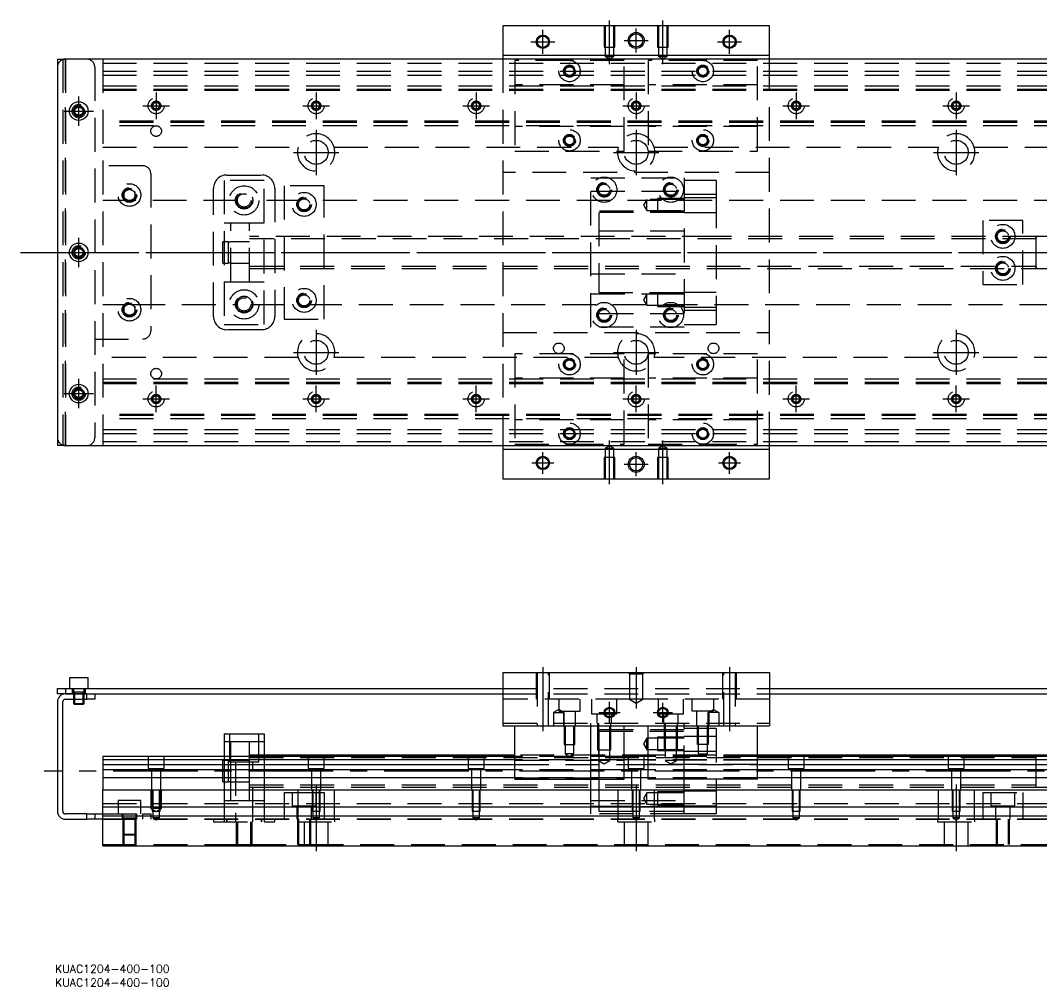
# Model space of a CAD drawing. Extents: x -14 to 616, y -275 to 87.
# Drawn here: x -13.9 to 369, y -275.4 to 87 of the extents above; entities that cross this region are included whole.
import ezdxf

# ---------------------------------------------------------------- set-up
doc = ezdxf.new("R2010")
doc.units = 0
doc.linetypes.add('CENTER', pattern=[50.8, 31.75, -6.35, 6.35, -6.35])
doc.linetypes.add('DASHED', pattern=[19.05, 12.7, -6.35])
doc.layers.get('0').update_dxf_attribs({"linetype": 'CONTINUOUS'})
doc.layers.add('CENTER', color=1, linetype='CENTER')
doc.styles.get("Standard").update_dxf_attribs({"font": 'txt.shx', "height": 3, "bigfont": 'bigfont.shx'})

# ---------------------------------------------------------------- blocks, each defined once
blk = doc.blocks.new('*U2')
at = {"color": 7, "linetype": 'CONTINUOUS'}
blk.add_text('KUAC1204-400-100', height=3, dxfattribs=at).set_placement((-0.89, -270.25))
blk = doc.blocks.new('*U3')
at = {"color": 7, "linetype": 'CONTINUOUS'}
blk.add_text('KUAC1204-400-100', height=3, dxfattribs=at).set_placement((-0.89, -275.4))

msp = doc.modelspace()

# ---------------------------------------------------------------- linework, layer by layer
at = {"color": 7, "linetype": 'CONTINUOUS'}
for p, q in [((267, 85), (167, 85)), ((167, 85), (167, 74)), ((267, 74), (267, 85)), ((167, 74), (267, 74)), ((167, 74), (167, 72.5)), ((267, 72.5), (267, 74)), ((0, 72.5), (0, -72.5)), ((0, 72.5), (3, 72.5)), ((431, 72.5), (3, 72.5)), ((6.5, 53.866026), (8, 54.73205)), ((6.5, 52.133974), (6.5, 53.866026)), ((8, 54.73205), (9.5, 53.866026)), ((9.5, 53.866026), (9.5, 52.133974)), ((8, 51.26795), (6.5, 52.133974)), ((9.5, 52.133974), (8, 51.26795)), ((367, -6.000006), (367, 6.000006)), ((6.5, 0.866026), (8, 1.73205)), ((6.5, -0.866026), (6.5, 0.866026)), ((8, 1.73205), (9.5, 0.866026)), ((9.5, 0.866026), (9.5, -0.866026)), ((8, -1.73205), (6.5, -0.866026)), ((9.5, -0.866026), (8, -1.73205)), ((6.5, -52.133974), (8, -51.26795)), ((6.5, -53.866026), (6.5, -52.133974)), ((8, -51.26795), (9.5, -52.133974)), ((9.5, -52.133974), (9.5, -53.866026)), ((8, -54.73205), (6.5, -53.866026)), ((9.5, -53.866026), (8, -54.73205)), ((3, -72.5), (0, -72.5)), ((3, -72.5), (431, -72.5)), ((167, -72.5), (167, -85)), ((267, -85), (267, -72.5)), ((267, -74), (167, -74)), ((167, -85), (267, -85)), ((11.5, -159.63), (4.5, -159.63)), ((4.5, -159.63), (4.5, -163.63)), ((11.5, -163.63), (11.5, -159.63)), ((167, -157.63), (267, -157.63)), ((167, -157.63), (167, -177.63)), ((267, -157.63), (267, -177.63)), ((0, -165.63), (0, -163.63)), ((0, -163.63), (3, -163.63)), ((3, -163.63), (3, -165.63)), ((3, -163.63), (167, -163.63)), ((267, -163.63), (431, -163.63)), ((3, -165.63), (0, -165.63)), ((3, -165.63), (11, -165.63)), ((11, -165.63), (3, -165.63)), ((3, -167.63), (11, -167.63)), ((6, -167.63), (6, -169.28)), ((6.35, -167.63), (6.35, -169.63)), ((9.65, -169.63), (9.65, -167.63)), ((10, -169.28), (10, -167.63)), ((11, -165.63), (167, -165.63)), ((11, -167.63), (11, -165.63)), ((14, -167.63), (11, -167.63)), ((14, -165.63), (14, -167.63)), ((267, -165.63), (423, -165.63)), ((0, -168.63), (0, -209.63)), ((2, -209.63), (2, -168.63)), ((6, -169.28), (10, -169.28)), ((6, -169.28), (6.35, -169.63)), ((9.65, -169.63), (6.35, -169.63)), ((9.65, -169.63), (10, -169.28)), ((167, -177.63), (267, -177.63)), ((171.5, -197.63), (171.5, -177.63)), ((212.5, -197.63), (212.5, -177.63)), ((221.5, -197.63), (221.5, -177.63)), ((262.5, -197.63), (262.5, -177.63)), ((62.5, -180.63), (62.5, -189.13)), ((62.5, -180.63), (77.5, -180.63)), ((77.5, -180.63), (77.5, -189.13)), ((171.5, -189.13), (17, -189.13)), ((17, -189.13), (17, -190.382272)), ((17, -190.382272), (17, -192.15668)), ((171.5, -190.382272), (17, -190.382272)), ((171.5, -188.63), (77.5, -188.63)), ((221.5, -189.13), (212.5, -189.13)), ((221.5, -190.382272), (212.5, -190.382272)), ((367, -188.63), (262.5, -188.63)), ((417, -189.13), (262.5, -189.13)), ((417, -190.382272), (262.5, -190.382272)), ((367, -188.63), (366.995, -188.63)), ((367, -189.13), (367, -188.629994)), ((367.005, -188.63), (367, -188.63)), ((372, -188.63), (367, -188.63)), ((17, -192.15668), (171.5, -192.15668)), ((17, -192.15668), (17, -194.053076)), ((17, -194.053076), (17, -197.107372)), ((171.5, -194.053076), (17, -194.053076)), ((212.5, -192.15668), (221.5, -192.15668)), ((221.5, -194.053076), (212.5, -194.053076)), ((262.5, -192.15668), (417, -192.15668)), ((417, -194.053076), (262.5, -194.053076)), ((171.5, -197.107372), (17, -197.107372)), ((17, -197.107372), (17, -201.63)), ((171.5, -197.63), (212.5, -197.63)), ((221.5, -197.107372), (212.5, -197.107372)), ((262.5, -197.63), (221.5, -197.63)), ((417, -197.107372), (262.5, -197.107372)), ((17, -201.63), (417, -201.63)), ((17, -207.93), (17, -201.63)), ((17, -207.93), (417, -207.93)), ((17, -211.33), (17, -207.93)), ((11, -210.63), (3, -210.63)), ((3, -212.63), (11, -212.63)), ((11, -212.63), (11, -210.63)), ((11, -210.63), (14, -210.63)), ((14, -212.63), (11, -212.63)), ((14, -210.63), (14, -212.63)), ((14, -210.63), (17, -210.63)), ((17, -212.63), (14, -212.63)), ((17, -211.33), (417, -211.33)), ((17, -222.63), (17, -211.33)), ((17, -222.63), (417, -222.63))]:
    msp.add_line(p, q, dxfattribs=at)
at = {"color": 3, "linetype": 'DASHED'}
for p, q in [((205.000006, 85), (205.000006, 77)), ((205.35, 85), (205.35, 77)), ((208.65, 77), (208.65, 85)), ((208.999994, 77), (208.999994, 85)), ((225.000006, 85), (225.000006, 77)), ((225.35, 85), (225.35, 77)), ((228.65, 77), (228.65, 85)), ((228.999994, 77), (228.999994, 85)), ((205.000006, 77), (208.999994, 77)), ((205.35, 77), (205.35, 73.5)), ((208.65, 73.5), (208.65, 77)), ((225.000006, 77), (228.999994, 77)), ((225.35, 77), (225.35, 73.5)), ((228.65, 73.5), (228.65, 77)), ((208.65, 73.5), (205.35, 73.5)), ((205.35, 73.5), (207, 72.547372)), ((207, 72.547372), (208.65, 73.5)), ((228.65, 73.5), (225.35, 73.5)), ((225.35, 73.5), (227, 72.547372)), ((227, 72.547372), (228.65, 73.5)), ((2, 72.5), (2, -72.5)), ((3, 72.5), (3, -72.5)), ((3, -72.5), (3, 72.5)), ((3, 72.5), (3, -72.5)), ((3, -72.5), (3, 72.5)), ((14, 69.5), (14, -69.5)), ((17, 72.5), (17, -72.5)), ((17, 71), (417, 71)), ((167, 72.5), (167, -72.5)), ((171.5, 72), (171.5, 38)), ((192, 72), (171.5, 72)), ((212.5, 72), (192, 72)), ((212.5, 38), (212.5, 72)), ((242, 72), (221.5, 72)), ((221.5, 72), (221.5, 38)), ((262.5, 72), (242, 72)), ((262.5, 38), (262.5, 72)), ((267, -72.5), (267, 72.5)), ((17, 68), (417, 68)), ((17, 66.5), (417, 66.5)), ((17, 62.5), (417, 62.5)), ((212.5, 62.8), (171.5, 62.8)), ((262.5, 62.8), (221.5, 62.8)), ((17, 61.247728), (417, 61.247728)), ((17, 61.1147), (417, 61.1147)), ((17, 61.1), (417, 61.1)), ((17, 60.8), (417, 60.8)), ((6, 53), (6.030168, 53.346066)), ((417, 49.2), (17, 49.2)), ((417, 48.9), (17, 48.9)), ((417, 48.8853), (17, 48.8853)), ((417, 48.752272), (17, 48.752272)), ((417, 47.5), (17, 47.5)), ((212.5, 47.2), (171.5, 47.2)), ((262.5, 47.2), (221.5, 47.2)), ((17, 39.5), (90.291796, 39.5)), ((103.708204, 39.5), (210.291796, 39.5)), ((223.708204, 39.5), (330.291796, 39.5)), ((343.708204, 39.5), (417, 39.5)), ((171.5, 38), (212.5, 38)), ((221.5, 38), (262.5, 38)), ((32, 32.5), (14, 32.5)), ((35, 29.5), (35, -29.5)), ((77.5, 27), (62.5, 27)), ((62.5, 27), (62.5, -27)), ((63.5, 29), (76.5, 29)), ((77.5, -27), (77.5, 27)), ((267, 30), (167, 30)), ((200, 28), (235, 28)), ((200, -28), (200, 28)), ((235, 28), (235, -28)), ((247, 27), (235, 27)), ((247, 27), (247, 21.748564)), ((25, 22.6547), (27, 23.809402)), ((27, 23.809402), (29, 22.6547)), ((58.5, -24), (58.5, 24)), ((81.5, 24), (81.5, -24)), ((100, 25), (85, 25)), ((85, 25), (85, -25)), ((100, -25), (100, 25)), ((200, 23), (235, 23)), ((26.359688, 19.5), (17, 19.5)), ((25, 20.3453), (25, 22.6547)), ((27, 19.190598), (25, 20.3453)), ((29, 20.3453), (27, 19.190598)), ((67.5, 19.5), (27.640312, 19.5)), ((29, 22.6547), (29, 20.3453)), ((29.483582, 21.786038), (29.5, 21.5)), ((91.030306, 19.5), (72.5, 19.5)), ((417, 19.5), (93.969694, 19.5)), ((221, 19.85352), (219.787564, 17.75352)), ((221, 15.65352), (221, 19.85352)), ((235, 19.85352), (221, 19.85352)), ((225, 20.253516), (225, 15.253526)), ((235, 20.253516), (225, 20.253516)), ((247, 21.748564), (235, 21.748564)), ((247, 20.50352), (235, 20.50352)), ((247, 21.748564), (247, -21.748564)), ((235, 15.5), (200, 15.5)), ((219.787564, 17.75352), (221, 15.65352)), ((221, 15.65352), (235, 15.65352)), ((203, 15), (203, -15)), ((235, 15), (203, 15)), ((225, 15.253526), (235, 15.253526)), ((235, 15.00352), (247, 15.00352)), ((362, 12), (347, 12)), ((347, 12), (347, -12)), ((362, -12), (362, 12)), ((65, 11), (62.5, 11)), ((65, -11), (65, 11)), ((72, 11), (65, 11)), ((72, 11), (65, 11)), ((72, -11), (72, 11)), ((77.5, 11), (72, 11)), ((235, 8), (200, 8)), ((62, 0), (62, 4)), ((64.1, 4), (62, 4)), ((64.1, 0), (64.1, 4)), ((72, 4), (65, 4)), ((72, 4), (65, 4)), ((247, 6), (72, 6)), ((367, 5.125), (72, 5.125)), ((367.005, 6), (247, 6)), ((372, 6), (366.995, 6)), ((367, -5.999164), (367, 6)), ((367, 6), (367, 5.325218)), ((6, 0), (6.023172, 0.30356)), ((62, -4), (62, 0)), ((65, 3.8), (64.1, 3.8)), ((64.1, -4), (64.1, 0)), ((64.1, -3.8), (65, -3.8)), ((62, -4), (64.1, -4)), ((65, -4), (72, -4)), ((65, -4), (72, -4)), ((72, -5.125), (367, -5.125)), ((72, -6), (247, -6)), ((247, -6), (367.005, -6)), ((366.995, -6), (372, -6)), ((367, -5.326228), (367, -6)), ((367, -6), (367, -5.999164)), ((62.5, -11), (65, -11)), ((65, -11), (72, -11)), ((65, -11), (72, -11)), ((72, -11), (77.5, -11)), ((200, -8), (235, -8)), ((203, -15), (235, -15)), ((225, -15.253526), (225, -20.253516)), ((235, -15.253526), (225, -15.253526)), ((247, -15.00352), (235, -15.00352)), ((347, -12), (362, -12)), ((200, -15.5), (235, -15.5)), ((221, -15.65352), (219.787564, -17.75352)), ((219.787564, -17.75352), (221, -19.85352)), ((221, -19.85352), (221, -15.65352)), ((225, -15.65352), (221, -15.65352)), ((235, -15.65352), (225, -15.65352)), ((17, -19.5), (26.359688, -19.5)), ((24.5, -21.5), (24.534018, -21.088984)), ((25, -20.3453), (27, -19.190598)), ((25, -22.6547), (25, -20.3453)), ((27, -23.809402), (25, -22.6547)), ((27, -19.190598), (29, -20.3453)), ((29, -22.6547), (27, -23.809402)), ((27.640312, -19.5), (67.5, -19.5)), ((29, -20.3453), (29, -22.6547)), ((72.5, -19.5), (91.030306, -19.5)), ((93.969694, -19.5), (417, -19.5)), ((221, -19.85352), (225, -19.85352)), ((225, -19.85352), (235, -19.85352)), ((225, -20.253516), (235, -20.253516)), ((235, -20.50352), (247, -20.50352)), ((247, -21.748564), (235, -21.748564)), ((247, -21.748564), (247, -27)), ((85, -25), (100, -25)), ((235, -23), (200, -23)), ((62.5, -27), (77.5, -27)), ((76.5, -29), (63.5, -29)), ((167, -30), (267, -30)), ((235, -28), (200, -28)), ((235, -27), (247, -27)), ((14, -32.5), (32, -32.5)), ((171.5, -38), (171.5, -72)), ((212.5, -38), (171.5, -38)), ((212.5, -72), (212.5, -38)), ((221.5, -38), (221.5, -72)), ((262.5, -38), (221.5, -38)), ((262.5, -72), (262.5, -38)), ((90.291796, -39.5), (17, -39.5)), ((210.291796, -39.5), (103.708204, -39.5)), ((330.291796, -39.5), (223.708204, -39.5)), ((417, -39.5), (343.708204, -39.5)), ((17, -47.5), (417, -47.5)), ((17, -48.752272), (417, -48.752272)), ((17, -48.8853), (417, -48.8853)), ((17, -48.9), (417, -48.9)), ((17, -49.2), (417, -49.2)), ((212.5, -47.2), (171.5, -47.2)), ((262.5, -47.2), (221.5, -47.2)), ((6, -53), (6.030168, -52.653934)), ((417, -60.8), (17, -60.8)), ((417, -61.1), (17, -61.1)), ((417, -61.1147), (17, -61.1147)), ((417, -61.247728), (17, -61.247728)), ((417, -62.5), (17, -62.5)), ((212.5, -62.8), (171.5, -62.8)), ((262.5, -62.8), (221.5, -62.8)), ((17, -66.5), (417, -66.5)), ((17, -68), (417, -68)), ((17, -71), (417, -71)), ((171.5, -72), (192, -72)), ((192, -72), (212.5, -72)), ((207, -72.547372), (205.35, -73.5)), ((208.65, -73.5), (207, -72.547372)), ((221.5, -72), (242, -72)), ((227, -72.547372), (225.35, -73.5)), ((228.65, -73.5), (227, -72.547372)), ((242, -72), (262.5, -72)), ((205.35, -73.5), (207, -73.5)), ((205.35, -73.5), (205.35, -77)), ((207, -73.5), (208.65, -73.5)), ((208.65, -77), (208.65, -73.5)), ((225.35, -73.5), (227, -73.5)), ((225.35, -73.5), (225.35, -77)), ((227, -73.5), (228.65, -73.5)), ((228.65, -77), (228.65, -73.5)), ((208.999994, -77), (205.000006, -77)), ((205.000006, -77), (205.000006, -85)), ((205.35, -77), (205.35, -85)), ((208.65, -85), (208.65, -77)), ((208.999994, -85), (208.999994, -77)), ((228.999994, -77), (225.000006, -77)), ((225.000006, -77), (225.000006, -85)), ((225.35, -77), (225.35, -85)), ((228.65, -85), (228.65, -77)), ((228.999994, -85), (228.999994, -77)), ((179.500006, -157.63), (179.500006, -167.63)), ((179.9, -157.63), (179.9, -177.63)), ((184.1, -177.63), (184.1, -157.63)), ((184.499994, -167.63), (184.499994, -157.63)), ((214.5, -158.13), (214, -157.63)), ((214.5, -158.13), (214.5, -167.63)), ((214.5, -158.13), (219.5, -158.13)), ((219.5, -158.13), (220, -157.63)), ((219.5, -167.63), (219.5, -158.13)), ((249.500006, -167.63), (249.500006, -157.63)), ((249.9, -177.63), (249.9, -157.63)), ((254.1, -157.63), (254.1, -177.63)), ((254.499994, -157.63), (254.499994, -167.63)), ((5.5, -163.63), (5.5, -165.63)), ((6, -163.63), (6, -167.63)), ((10, -167.63), (10, -163.63)), ((10.5, -165.63), (10.5, -163.63)), ((167, -163.63), (267, -163.63)), ((10, -165.03), (6, -165.03)), ((6.35, -165.03), (6.35, -167.63)), ((9.65, -167.63), (9.65, -165.03)), ((167, -165.63), (267, -165.63)), ((214.5, -167.63), (167, -167.63)), ((188, -167.63), (188, -172.13)), ((196, -172.13), (196, -167.63)), ((200.25, -167.63), (200.25, -173.13)), ((209.75, -173.13), (209.75, -167.63)), ((219.5, -167.63), (214.5, -167.63)), ((214.5, -167.63), (217, -169.073376)), ((217, -169.073376), (219.5, -167.63)), ((267, -167.63), (219.5, -167.63)), ((225.25, -167.63), (225.25, -173.13)), ((234.75, -173.13), (234.75, -167.63)), ((238, -172.13), (238, -167.63)), ((246, -167.63), (246, -172.13)), ((188, -171.4753), (186, -172.63)), ((190, -172.63), (188, -171.4753)), ((188, -172.13), (196, -172.13)), ((189.75, -172.13), (189.75, -177.63)), ((194.25, -177.63), (194.25, -172.13)), ((246, -172.13), (238, -172.13)), ((239.75, -177.63), (239.75, -172.13)), ((244, -172.63), (246, -171.4753)), ((244.25, -172.13), (244.25, -177.63)), ((246, -171.4753), (248, -172.63)), ((186, -172.63), (190, -172.63)), ((186, -172.63), (186, -177.63)), ((190, -177.63), (190, -172.63)), ((200.25, -173.13), (209.75, -173.13)), ((202.25, -173.13), (202.25, -176.63)), ((207.75, -176.63), (207.75, -173.13)), ((225.25, -173.13), (234.75, -173.13)), ((227.25, -173.13), (227.25, -176.63)), ((232.75, -176.63), (232.75, -173.13)), ((248, -172.63), (244, -172.63)), ((244, -177.63), (244, -172.63)), ((248, -172.63), (248, -177.63)), ((167, -176.63), (267, -176.63)), ((190.000006, -177.63), (190.000006, -184.63)), ((190.35, -177.63), (190.35, -184.63)), ((193.65, -184.63), (193.65, -177.63)), ((193.999994, -184.63), (193.999994, -177.63)), ((200, -177.63), (200, -176.63)), ((200, -189.13), (200, -177.63)), ((235, -179.13), (200, -179.13)), ((202.500006, -176.63), (202.500006, -186.63)), ((202.9, -176.63), (202.9, -190.63)), ((203, -179.63), (203, -186.63)), ((203, -179.63), (235, -179.63)), ((207.1, -190.63), (207.1, -176.63)), ((207.499994, -186.63), (207.499994, -176.63)), ((227.500006, -176.63), (227.500006, -186.63)), ((227.9, -176.63), (227.9, -190.63)), ((232.1, -190.63), (232.1, -176.63)), ((232.499994, -186.63), (232.499994, -176.63)), ((235, -177.63), (235, -176.63)), ((235, -197.63), (235, -177.63)), ((240.000006, -178.63), (235, -178.63)), ((240.000006, -184.63), (240.000006, -177.63)), ((243.999994, -178.63), (240.000006, -178.63)), ((240.35, -184.63), (240.35, -177.63)), ((243.65, -177.63), (243.65, -184.63)), ((243.999994, -177.63), (243.999994, -184.63)), ((247, -178.63), (243.999994, -178.63)), ((247, -178.63), (247, -197.63)), ((65, -183.63), (62.5, -183.63)), ((64.5, -180.63), (64.5, -191.13)), ((65, -189.13), (65, -183.63)), ((72, -183.63), (65, -183.63)), ((72, -189.13), (72, -183.63)), ((77.5, -183.63), (72, -183.63)), ((75.5, -191.13), (75.5, -180.63)), ((221, -182.28), (219.787564, -184.38)), ((221, -186.48), (221, -182.28)), ((225, -182.28), (221, -182.28)), ((225, -181.880006), (225, -186.879994)), ((227.500006, -181.880006), (225, -181.880006)), ((235, -182.28), (225, -182.28)), ((232.499994, -181.880006), (227.500006, -181.880006)), ((235, -181.880006), (232.499994, -181.880006)), ((247, -181.63), (235, -181.63)), ((190.000006, -184.63), (193.999994, -184.63)), ((190.35, -184.63), (190.35, -188.13)), ((193.65, -188.13), (193.65, -184.63)), ((202.500006, -186.63), (207.499994, -186.63)), ((203, -186.63), (203, -189.13)), ((219.787564, -184.38), (221, -186.48)), ((221, -186.48), (225, -186.48)), ((225, -186.48), (235, -186.48)), ((225, -186.879994), (235, -186.879994)), ((227.500006, -186.63), (232.499994, -186.63)), ((235, -187.13), (247, -187.13)), ((243.999994, -184.63), (240.000006, -184.63)), ((240.35, -188.13), (240.35, -184.63)), ((243.65, -184.63), (243.65, -188.13)), ((34, -189.13), (34, -193.63)), ((40, -193.63), (40, -189.13)), ((62, -198.63), (62, -190.63)), ((62.5, -190.63), (62, -190.63)), ((62.5, -189.13), (62.5, -201.63)), ((64.1, -190.63), (62.5, -190.63)), ((64.1, -198.63), (64.1, -190.63)), ((65, -190.83), (64.1, -190.83)), ((64.5, -191.13), (75.5, -191.13)), ((65, -194.63), (65, -189.13)), ((72, -190.63), (65, -190.63)), ((66.75, -191.13), (66.75, -213.63)), ((77.5, -188.63), (72, -188.63)), ((72, -194.63), (72, -189.13)), ((72, -189.505), (367, -189.505)), ((73.25, -213.63), (73.25, -191.13)), ((77.5, -189.13), (77.5, -201.63)), ((94, -189.13), (94, -193.63)), ((100, -193.63), (100, -189.13)), ((154, -189.13), (154, -193.63)), ((160, -193.63), (160, -189.13)), ((262.5, -188.63), (171.5, -188.63)), ((212.5, -189.13), (171.5, -189.13)), ((212.5, -190.382272), (171.5, -190.382272)), ((171.5, -190.427056), (212.5, -190.427056)), ((193.65, -188.13), (190.35, -188.13)), ((190.35, -188.13), (192, -189.082628)), ((192, -189.082628), (193.65, -188.13)), ((200, -197.63), (200, -189.13)), ((207.1, -190.63), (202.9, -190.63)), ((202.9, -190.63), (205, -191.842436)), ((203, -189.13), (203, -197.63)), ((205, -191.842436), (207.1, -190.63)), ((247, -188.630006), (212.5, -188.630006)), ((214, -189.13), (214, -193.63)), ((220, -193.63), (220, -189.13)), ((262.5, -189.13), (221.5, -189.13)), ((262.5, -190.382272), (221.5, -190.382272)), ((262.5, -190.427056), (221.5, -190.427056)), ((232.1, -190.63), (227.9, -190.63)), ((227.9, -190.63), (230, -191.842436)), ((230, -191.842436), (232.1, -190.63)), ((240.35, -188.13), (243.65, -188.13)), ((242, -189.082628), (240.35, -188.13)), ((243.65, -188.13), (242, -189.082628)), ((274, -189.13), (274, -193.63)), ((280, -193.63), (280, -189.13)), ((334, -189.13), (334, -193.63)), ((340, -193.63), (340, -189.13)), ((367, -200.629164), (367, -189.13)), ((34, -193.63), (40, -193.63)), ((35.25, -193.63), (35.25, -201.63)), ((38.75, -201.63), (38.75, -193.63)), ((65, -201.63), (65, -194.63)), ((72, -201.63), (72, -194.63)), ((94, -193.63), (100, -193.63)), ((95.25, -193.63), (95.25, -201.63)), ((98.75, -201.63), (98.75, -193.63)), ((154, -193.63), (160, -193.63)), ((155.25, -193.63), (155.25, -201.63)), ((158.75, -201.63), (158.75, -193.63)), ((171.5, -192.13), (212.5, -192.13)), ((171.5, -192.15668), (212.5, -192.15668)), ((212.5, -194.053076), (171.5, -194.053076)), ((214, -193.63), (220, -193.63)), ((215.25, -193.63), (215.25, -201.63)), ((218.75, -201.63), (218.75, -193.63)), ((262.5, -192.13), (221.5, -192.13)), ((221.5, -192.15668), (262.5, -192.15668)), ((262.5, -194.053076), (221.5, -194.053076)), ((274, -193.63), (280, -193.63)), ((275.25, -193.63), (275.25, -201.63)), ((278.75, -201.63), (278.75, -193.63)), ((334, -193.63), (340, -193.63)), ((335.25, -193.63), (335.25, -201.63)), ((338.75, -201.63), (338.75, -193.63)), ((62, -198.63), (62.5, -198.63)), ((62.5, -198.63), (64.1, -198.63)), ((64.1, -198.43), (65, -198.43)), ((65, -198.63), (72, -198.63)), ((212.5, -197.107372), (171.5, -197.107372)), ((171.5, -197.13), (212.5, -197.13)), ((200, -201.63), (200, -197.63)), ((203, -197.63), (203, -201.63)), ((262.5, -197.107372), (221.5, -197.107372)), ((262.5, -197.13), (221.5, -197.13)), ((235, -201.63), (235, -197.63)), ((247, -197.63), (247, -201.63)), ((35, -201.63), (35, -208.63)), ((35.500006, -201.63), (35.500006, -207.93)), ((35.75, -201.63), (35.75, -209.63)), ((38.25, -209.63), (38.25, -201.63)), ((38.499994, -207.93), (38.499994, -201.63)), ((39, -208.63), (39, -201.63)), ((62.5, -201.63), (62.5, -207.93)), ((65, -205.63), (65, -201.63)), ((72, -199.755), (367, -199.755)), ((72, -200.63), (367, -200.63)), ((72, -205.63), (72, -201.63)), ((77.5, -201.63), (77.5, -207.93)), ((85, -202.63), (95.500006, -202.63)), ((85, -202.63), (85, -207.93)), ((88, -202.63), (88, -207.63)), ((90.291796, -212.63), (90.291796, -201.63)), ((95.500006, -201.63), (95.500006, -207.93)), ((95.500006, -202.63), (98.499994, -202.63)), ((95.75, -201.63), (95.75, -209.63)), ((97, -207.63), (97, -202.63)), ((98.25, -209.63), (98.25, -201.63)), ((98.499994, -207.93), (98.499994, -201.63)), ((98.499994, -202.63), (100, -202.63)), ((100, -202.63), (100, -207.93)), ((103.708204, -201.63), (103.708204, -212.63)), ((155.500006, -201.63), (155.500006, -207.93)), ((155.75, -201.63), (155.75, -209.63)), ((158.25, -209.63), (158.25, -201.63)), ((158.499994, -207.93), (158.499994, -201.63)), ((200, -205.63), (200, -201.63)), ((203, -201.63), (203, -207.93)), ((210.291796, -212.63), (210.291796, -201.63)), ((215.500006, -201.63), (215.500006, -207.93)), ((215.75, -201.63), (215.75, -209.63)), ((218.25, -209.63), (218.25, -201.63)), ((218.499994, -207.93), (218.499994, -201.63)), ((221, -202.78), (219.787564, -204.88)), ((221, -206.98), (221, -202.78)), ((225, -202.78), (221, -202.78)), ((223.708204, -201.63), (223.708204, -212.63)), ((225, -202.380006), (225, -207.379994)), ((235, -202.380006), (225, -202.380006)), ((235, -202.78), (225, -202.78)), ((235, -210.63), (235, -201.63)), ((247, -202.13), (235, -202.13)), ((247, -201.63), (247, -207.93)), ((275.500006, -201.63), (275.500006, -207.93)), ((275.75, -201.63), (275.75, -209.63)), ((278.25, -209.63), (278.25, -201.63)), ((278.499994, -207.93), (278.499994, -201.63)), ((330.291796, -212.63), (330.291796, -201.63)), ((335.500006, -201.63), (335.500006, -207.93)), ((335.75, -201.63), (335.75, -209.63)), ((338.25, -209.63), (338.25, -201.63)), ((338.499994, -207.93), (338.499994, -201.63)), ((343.708204, -201.63), (343.708204, -212.63)), ((347, -202.63), (362, -202.63)), ((347, -202.63), (347, -207.93)), ((350, -202.63), (350, -207.63)), ((359, -207.63), (359, -202.63)), ((362, -202.63), (362, -207.93)), ((366.995, -200.63), (367, -200.63)), ((367, -200.63), (367, -200.629164)), ((367, -200.63), (367.005, -200.63)), ((367, -200.63), (372, -200.63)), ((31.25, -205.63), (22.75, -205.63)), ((22.75, -205.63), (22.75, -207.93)), ((31.25, -207.93), (31.25, -205.63)), ((62.5, -205.63), (65, -205.63)), ((65, -205.63), (72, -205.63)), ((72, -205.63), (77.5, -205.63)), ((200, -205.63), (235, -205.63)), ((200, -207.93), (200, -205.63)), ((219.787564, -204.88), (221, -206.98)), ((17, -206.78), (417, -206.78)), ((22.75, -207.93), (22.75, -210.63)), ((31.25, -210.63), (31.25, -207.93)), ((39, -208.63), (35, -208.63)), ((35, -208.63), (37, -209.7847)), ((35.500006, -207.93), (35.500006, -209.63)), ((35.500006, -209.63), (38.499994, -209.63)), ((35.75, -209.63), (35.75, -212.13)), ((37, -209.7847), (39, -208.63)), ((38.25, -212.13), (38.25, -209.63)), ((38.499994, -209.63), (38.499994, -207.93)), ((62.5, -207.93), (62.5, -211.33)), ((77.5, -207.93), (77.5, -211.33)), ((85, -207.93), (85, -211.33)), ((88, -207.63), (97, -207.63)), ((89.75, -207.63), (89.75, -212.63)), ((95.25, -212.63), (95.25, -207.63)), ((95.500006, -207.93), (95.500006, -209.63)), ((95.500006, -209.63), (98.499994, -209.63)), ((95.75, -209.63), (95.75, -212.13)), ((98.25, -212.13), (98.25, -209.63)), ((98.499994, -209.63), (98.499994, -207.93)), ((100, -207.93), (100, -211.33)), ((155.500006, -207.93), (155.500006, -209.63)), ((155.500006, -209.63), (158.499994, -209.63)), ((155.75, -209.63), (155.75, -212.13)), ((158.25, -212.13), (158.25, -209.63)), ((158.499994, -209.63), (158.499994, -207.93)), ((200, -207.905918), (235, -207.905918)), ((203, -207.905918), (200, -207.905918)), ((200, -210.63), (200, -207.93)), ((200, -210.63), (200, -207.93)), ((235, -207.905918), (203, -207.905918)), ((203, -207.93), (203, -209.63)), ((203, -209.63), (235, -209.63)), ((215.500006, -207.93), (215.500006, -209.63)), ((215.500006, -209.63), (218.499994, -209.63)), ((215.75, -209.63), (215.75, -212.13)), ((218.25, -212.13), (218.25, -209.63)), ((218.499994, -209.63), (218.499994, -207.93)), ((221, -206.98), (225, -206.98)), ((225, -206.98), (235, -206.98)), ((225, -207.379994), (235, -207.379994)), ((235, -207.63), (247, -207.63)), ((247, -207.93), (247, -209.63)), ((247, -209.63), (247, -210.63)), ((275.500006, -207.93), (275.500006, -209.63)), ((275.500006, -209.63), (278.499994, -209.63)), ((275.75, -209.63), (275.75, -212.13)), ((278.25, -212.13), (278.25, -209.63)), ((278.499994, -209.63), (278.499994, -207.93)), ((335.500006, -207.93), (335.500006, -209.63)), ((335.500006, -209.63), (338.499994, -209.63)), ((335.75, -209.63), (335.75, -212.13)), ((338.25, -212.13), (338.25, -209.63)), ((338.499994, -209.63), (338.499994, -207.93)), ((347, -207.93), (347, -211.33)), ((350, -207.63), (359, -207.63)), ((351.75, -207.63), (351.75, -212.63)), ((357.25, -212.63), (357.25, -207.63)), ((362, -207.93), (362, -211.33)), ((17, -210.63), (32, -210.63)), ((17, -212.48), (417, -212.48)), ((17, -212.63), (417, -212.63)), ((24.25, -210.63), (24.25, -212.63)), ((29.500006, -212.23), (24.499994, -212.23)), ((24.5, -210.63), (24.5, -222.13)), ((24.9, -212.23), (24.9, -222.13)), ((29.1, -222.13), (29.1, -212.23)), ((29.5, -222.13), (29.5, -210.63)), ((29.75, -212.63), (29.75, -210.63)), ((32, -212.63), (32, -210.63)), ((32, -210.63), (35, -210.63)), ((35, -210.63), (35, -212.63)), ((38.25, -212.13), (35.75, -212.13)), ((35.75, -212.13), (37, -212.851688)), ((37, -212.851688), (38.25, -212.13)), ((58.5, -212.63), (58.5, -213.63)), ((58.5, -213.63), (81.5, -213.63)), ((62.5, -211.33), (62.5, -212.63)), ((62.5, -212.63), (62.5, -213.63)), ((63.5, -213.63), (63.5, -212.63)), ((63.5, -212.63), (63.5, -213.63)), ((67.000006, -213.63), (67.000006, -222.13)), ((67.5, -213.63), (67.5, -222.13)), ((72.5, -222.13), (72.5, -213.63)), ((72.999994, -222.13), (72.999994, -213.63)), ((76.5, -212.63), (76.5, -213.63)), ((76.5, -213.63), (76.5, -212.63)), ((77.5, -211.33), (77.5, -213.63)), ((81.5, -213.63), (81.5, -212.63)), ((85, -211.33), (85, -212.63)), ((90, -212.63), (90, -213.63)), ((90, -213.63), (104, -213.63)), ((90.000006, -212.63), (90.000006, -222.13)), ((90.4, -212.63), (90.4, -222.13)), ((92.5, -213.63), (92.5, -222.63)), ((94.6, -222.13), (94.6, -212.63)), ((94.999994, -222.13), (94.999994, -212.63)), ((98.25, -212.13), (95.75, -212.13)), ((95.75, -212.13), (97, -212.851688)), ((97, -212.851688), (98.25, -212.13)), ((100, -211.33), (100, -212.63)), ((101.5, -222.63), (101.5, -213.63)), ((104, -213.63), (104, -212.63)), ((158.25, -212.13), (155.75, -212.13)), ((155.75, -212.13), (157, -212.851688)), ((157, -212.851688), (158.25, -212.13)), ((235, -210.63), (200, -210.63)), ((210, -212.63), (210, -213.63)), ((210, -213.63), (224, -213.63)), ((212.5, -213.63), (212.5, -222.63)), ((218.25, -212.13), (215.75, -212.13)), ((215.75, -212.13), (217, -212.851688)), ((217, -212.851688), (218.25, -212.13)), ((221.5, -222.63), (221.5, -213.63)), ((224, -213.63), (224, -212.63)), ((247, -210.63), (235, -210.63)), ((278.25, -212.13), (275.75, -212.13)), ((275.75, -212.13), (277, -212.851688)), ((277, -212.851688), (278.25, -212.13)), ((330, -212.63), (330, -213.63)), ((330, -213.63), (344, -213.63)), ((332.5, -213.63), (332.5, -222.63)), ((338.25, -212.13), (335.75, -212.13)), ((335.75, -212.13), (337, -212.851688)), ((337, -212.851688), (338.25, -212.13)), ((341.5, -222.63), (341.5, -213.63)), ((344, -213.63), (344, -212.63)), ((347, -211.33), (347, -212.63)), ((352.000006, -212.63), (352.000006, -222.13)), ((352.4, -212.63), (352.4, -222.13)), ((356.6, -222.13), (356.6, -212.63)), ((356.999994, -222.13), (356.999994, -212.63)), ((362, -211.33), (362, -212.63)), ((24.5, -218.23), (29.5, -218.23)), ((24.5, -218.23), (24.9, -218.63)), ((29.1, -218.63), (29.5, -218.23)), ((29.1, -218.63), (24.9, -218.63)), ((17, -222.13), (67.000006, -222.13)), ((25.500008, -222.63), (25.500008, -222.13)), ((26.359688, -222.13), (26.359688, -222.63)), ((27.640312, -222.63), (27.640312, -222.13)), ((28.499992, -222.13), (28.499992, -222.63)), ((67.5, -222.13), (67.000006, -222.13)), ((67.000006, -222.63), (67.000006, -222.13)), ((67.000006, -222.13), (67.5, -222.13)), ((67.5, -222.13), (72.5, -222.13)), ((67.5, -222.13), (67.5, -222.63)), ((72.999994, -222.13), (72.5, -222.13)), ((72.5, -222.63), (72.5, -222.13)), ((72.5, -222.13), (72.999994, -222.13)), ((72.999994, -222.13), (72.999994, -222.63)), ((72.999994, -222.13), (90.500006, -222.13)), ((90.500006, -222.13), (90.000006, -222.13)), ((90.500006, -222.63), (90.500006, -222.13)), ((90.500006, -222.13), (91.030306, -222.13)), ((91.030306, -222.13), (93.969694, -222.13)), ((91.030306, -222.13), (91.030306, -222.63)), ((93.969694, -222.63), (93.969694, -222.13)), ((93.969694, -222.13), (94.499994, -222.13)), ((94.999994, -222.13), (94.499994, -222.13)), ((94.499994, -222.13), (94.499994, -222.63)), ((94.499994, -222.13), (417, -222.13))]:
    msp.add_line(p, q, dxfattribs=at)
at = {"color": 3, "linetype": 'CONTINUOUS'}
for centre, radius in [((182, 79), 2.5), ((252, 79), 2.5), ((182, -79), 2.5), ((252, -79), 2.5), ((207, -172.63), 2), ((227, -172.63), 2)]:
    msp.add_circle(centre, radius, dxfattribs=at)
at = {"color": 7, "linetype": 'CONTINUOUS'}
for centre, radius in [((182, 79), 2.1), ((217, 79.5), 3), ((217, 79.5), 2.5), ((252, 79), 2.1), ((8, 53), 3.5), ((8, 0), 3.5), ((8, -53), 3.5), ((217, -79.5), 3), ((182, -79), 2.1), ((217, -79.5), 2.5), ((252, -79), 2.1), ((207, -172.63), 1.65), ((227, -172.63), 1.65)]:
    msp.add_circle(centre, radius, dxfattribs=at)
at = {"color": 3, "linetype": 'DASHED'}
for centre, radius in [((192, 68), 4), ((192, 68), 2.25), ((192, 68), 2), ((192, 68), 1.65), ((242, 68), 4), ((242, 68), 2.25), ((242, 68), 2), ((242, 68), 1.65), ((37, 55), 3), ((97, 55), 3), ((157, 55), 3), ((217, 55), 3), ((277, 55), 3), ((337, 55), 3), ((8, 53), 2.5), ((8, 53), 2), ((37, 55), 1.75), ((37, 55), 1.5), ((37, 55), 1.25), ((97, 55), 1.75), ((97, 55), 1.5), ((97, 55), 1.25), ((157, 55), 1.75), ((157, 55), 1.5), ((157, 55), 1.25), ((217, 55), 1.75), ((217, 55), 1.5), ((217, 55), 1.25), ((277, 55), 1.75), ((277, 55), 1.5), ((277, 55), 1.25), ((337, 55), 1.75), ((337, 55), 1.5), ((337, 55), 1.25), ((37, 45.5), 2), ((192, 42), 4), ((242, 42), 4), ((192, 42), 2.25), ((192, 42), 2), ((192, 42), 1.65), ((242, 42), 2.25), ((242, 42), 2), ((242, 42), 1.65), ((97, 37.5), 4.5), ((217, 37.5), 4.5), ((337, 37.5), 4.5), ((205, 23.5), 4.75), ((230, 23.5), 4.75), ((27, 21.5), 4.25), ((27, 21.5), 2.75), ((27, 21.5), 2.5), ((27, 21.5), 2.1), ((70, 19.5), 5.5), ((205, 23.5), 2.75), ((205, 23.5), 2.5), ((205, 23.5), 2.1), ((230, 23.5), 2.75), ((230, 23.5), 2.5), ((230, 23.5), 2.1), ((70, 19.5), 3.25), ((70, 19.5), 3), ((70, 19.5), 2.5), ((92.5, 18), 4.5), ((92.5, 18), 2.75), ((92.5, 18), 2.5), ((92.5, 18), 2.1), ((354.5, 6), 4.5), ((354.5, 6), 2.75), ((354.5, 6), 2.5), ((354.5, 6), 2.1), ((8, 0), 2.5), ((8, 0), 2), ((354.5, -6), 4.5), ((354.5, -6), 2.75), ((354.5, -6), 2.5), ((354.5, -6), 2.1), ((70, -19.5), 5.5), ((92.5, -18), 4.5), ((92.5, -18), 2.75), ((27, -21.5), 4.25), ((27, -21.5), 2.75), ((27, -21.5), 2.5), ((70, -19.5), 3.25), ((70, -19.5), 3), ((70, -19.5), 2.5), ((92.5, -18), 2.5), ((92.5, -18), 2.1), ((205, -23.5), 4.75), ((230, -23.5), 4.75), ((27, -21.5), 2.1), ((205, -23.5), 2.75), ((205, -23.5), 2.5), ((205, -23.5), 2.1), ((230, -23.5), 2.75), ((230, -23.5), 2.5), ((230, -23.5), 2.1), ((97, -37.5), 4.5), ((188, -36), 2), ((217, -37.5), 4.5), ((246, -36), 2), ((337, -37.5), 4.5), ((192, -42), 4), ((242, -42), 4), ((192, -42), 2.25), ((192, -42), 2), ((192, -42), 1.65), ((242, -42), 2.25), ((242, -42), 2), ((242, -42), 1.65), ((37, -45.5), 2), ((8, -53), 2.5), ((8, -53), 2), ((37, -55), 3), ((37, -55), 1.75), ((37, -55), 1.5), ((97, -55), 3), ((97, -55), 1.75), ((97, -55), 1.5), ((157, -55), 3), ((157, -55), 1.75), ((157, -55), 1.5), ((217, -55), 3), ((217, -55), 1.75), ((217, -55), 1.5), ((277, -55), 3), ((277, -55), 1.75), ((277, -55), 1.5), ((337, -55), 3), ((337, -55), 1.75), ((337, -55), 1.5), ((37, -55), 1.25), ((97, -55), 1.25), ((157, -55), 1.25), ((217, -55), 1.25), ((277, -55), 1.25), ((337, -55), 1.25), ((192, -68), 4), ((242, -68), 4), ((192, -68), 2.25), ((192, -68), 2), ((192, -68), 1.65), ((242, -68), 2.25), ((242, -68), 2), ((242, -68), 1.65)]:
    msp.add_circle(centre, radius, dxfattribs=at)
at = {"color": 7, "linetype": 'CONTINUOUS'}
for centre, radius, start, end in [((3, 69.5), 3, 90, 180), ((8, 53), 1.65, 155.380023, 180), ((8, 53), 1.65, 144.619977, 155.380023), ((8, 53), 1.65, 95.380023, 144.619977), ((8, 53), 1.65, 84.619977, 95.380023), ((8, 53), 1.65, 35.380023, 84.619977), ((8, 53), 1.65, 24.619977, 35.380023), ((8, 53), 1.65, 335.380023, 24.619977), ((8, 53), 1.65, 180, 204.619977), ((8, 53), 1.65, 204.619977, 215.380023), ((8, 53), 1.65, 215.380023, 264.619977), ((8, 53), 1.65, 264.619977, 275.380023), ((8, 53), 1.65, 275.380023, 324.619977), ((8, 53), 1.65, 324.619977, 335.380023), ((8, 0), 1.65, 155.380023, 180), ((8, 0), 1.65, 180, 204.619977), ((8, 0), 1.65, 144.619977, 155.380023), ((8, 0), 1.65, 95.380023, 144.619977), ((8, 0), 1.65, 84.619977, 95.380023), ((8, 0), 1.65, 35.380023, 84.619977), ((8, 0), 1.65, 24.619977, 35.380023), ((8, 0), 1.65, 335.380023, 24.619977), ((8, 0), 1.65, 204.619977, 215.380023), ((8, 0), 1.65, 215.380023, 264.619977), ((8, 0), 1.65, 264.619977, 275.380023), ((8, 0), 1.65, 275.380023, 324.619977), ((8, 0), 1.65, 324.619977, 335.380023), ((8, -53), 1.65, 155.380023, 180), ((8, -53), 1.65, 180, 204.619977), ((8, -53), 1.65, 144.619977, 155.380023), ((8, -53), 1.65, 95.380023, 144.619977), ((8, -53), 1.65, 84.619977, 95.380023), ((8, -53), 1.65, 35.380023, 84.619977), ((8, -53), 1.65, 24.619977, 35.380023), ((8, -53), 1.65, 335.380023, 24.619977), ((8, -53), 1.65, 204.619977, 215.380023), ((8, -53), 1.65, 215.380023, 264.619977), ((8, -53), 1.65, 264.619977, 275.380023), ((8, -53), 1.65, 275.380023, 324.619977), ((8, -53), 1.65, 324.619977, 335.380023), ((3, -69.5), 3, 180, 270), ((3, -168.63), 3, 90, 180), ((3, -168.63), 1, 90, 180), ((3, -209.63), 3, 180, 270), ((3, -209.63), 1, 180, 270)]:
    msp.add_arc(centre, radius, start, end, dxfattribs=at)
at = {"color": 3, "linetype": 'DASHED'}
for centre, radius, start, end in [((11, 69.5), 3, 0, 90), ((97, 37.5), 7, 16.60155, 163.39845), ((217, 37.5), 7, 16.60155, 163.39845), ((337, 37.5), 7, 16.60155, 163.39845), ((97, 37.5), 7, 163.39845, 16.60155), ((217, 37.5), 7, 163.39845, 16.60155), ((337, 37.5), 7, 163.39845, 16.60155), ((32, 29.5), 3, 0, 90), ((63.5, 24), 5, 90, 180), ((76.5, 24), 5, 0, 90), ((70, 19.5), 3, 180, 0), ((70, -19.5), 3, 0, 180), ((63.5, -24), 5, 180, 270), ((76.5, -24), 5, 270, 0), ((32, -29.5), 3, 270, 0), ((97, -37.5), 7, 343.39845, 196.60155), ((217, -37.5), 7, 343.39845, 196.60155), ((337, -37.5), 7, 343.39845, 196.60155), ((97, -37.5), 7, 196.60155, 343.39845), ((217, -37.5), 7, 196.60155, 343.39845), ((337, -37.5), 7, 196.60155, 343.39845), ((11, -69.5), 3, 270, 0)]:
    msp.add_arc(centre, radius, start, end, dxfattribs=at)
at = {"layer": 'CENTER', "color": 1, "linetype": 'CENTER'}
for p, q in [((207, 70.547372), (207, 87)), ((227, 70.547372), (227, 87)), ((182, 74.5), (182, 83.5)), ((217, 75), (217, 84)), ((252, 74.5), (252, 83.5)), ((177.5, 79), (186.5, 79)), ((212.5, 79.5), (221.5, 79.5)), ((247.5, 79), (256.5, 79)), ((8, 47.5), (8, 58.5)), ((37, 60), (37, 50)), ((97, 60), (97, 50)), ((157, 60), (157, 50)), ((217, 60), (217, 50)), ((277, 60), (277, 50)), ((337, 60), (337, 50)), ((32, 55), (42, 55)), ((92, 55), (102, 55)), ((152, 55), (162, 55)), ((212, 55), (222, 55)), ((272, 55), (282, 55)), ((332, 55), (342, 55)), ((2.5, 53), (13.5, 53)), ((97, 46), (97, 29)), ((217, 46), (217, 29)), ((337, 46), (337, 29)), ((88.5, 37.5), (105.5, 37.5)), ((208.5, 37.5), (225.5, 37.5)), ((328.5, 37.5), (345.5, 37.5)), ((8, -5.5), (8, 5.5)), ((-13.881395, 0), (464.180498, 0)), ((-5, 0), (459, 0)), ((97, -29), (97, -46)), ((217, -29), (217, -46)), ((337, -29), (337, -46)), ((88.5, -37.5), (105.5, -37.5)), ((208.5, -37.5), (225.5, -37.5)), ((328.5, -37.5), (345.5, -37.5)), ((8, -58.5), (8, -47.5)), ((2.5, -53), (13.5, -53)), ((37, -60), (37, -50)), ((97, -60), (97, -50)), ((157, -60), (157, -50)), ((217, -60), (217, -50)), ((277, -60), (277, -50)), ((337, -60), (337, -50)), ((32, -55), (42, -55)), ((92, -55), (102, -55)), ((152, -55), (162, -55)), ((212, -55), (222, -55)), ((272, -55), (282, -55)), ((332, -55), (342, -55)), ((207, -87), (207, -70.547372)), ((227, -87), (227, -70.547372)), ((182, -83.1), (182, -74.9)), ((217, -84), (217, -75)), ((252, -83.1), (252, -74.9)), ((177.9, -79), (186.1, -79)), ((212.5, -79.5), (221.5, -79.5)), ((247.9, -79), (256.1, -79)), ((182, -155.63), (182, -179.63)), ((217, -155.63), (217, -171.073376)), ((252, -155.63), (252, -179.63)), ((207, -176.63), (207, -168.63)), ((227, -176.28), (227, -168.98)), ((203, -172.63), (211, -172.63)), ((223.35, -172.63), (230.65, -172.63)), ((459, -194.63), (-5, -194.63)), ((97, -199.63), (97, -224.63)), ((217, -199.63), (217, -224.63)), ((337, -199.63), (337, -224.63))]:
    msp.add_line(p, q, dxfattribs=at)

# ---------------------------------------------------------------- block references
at = {"color": 7, "linetype": 'CONTINUOUS'}
for name in ['*U2', '*U3']:
    msp.add_blockref(name, (0, 0), dxfattribs=at)

doc.saveas('drawing.dxf')
